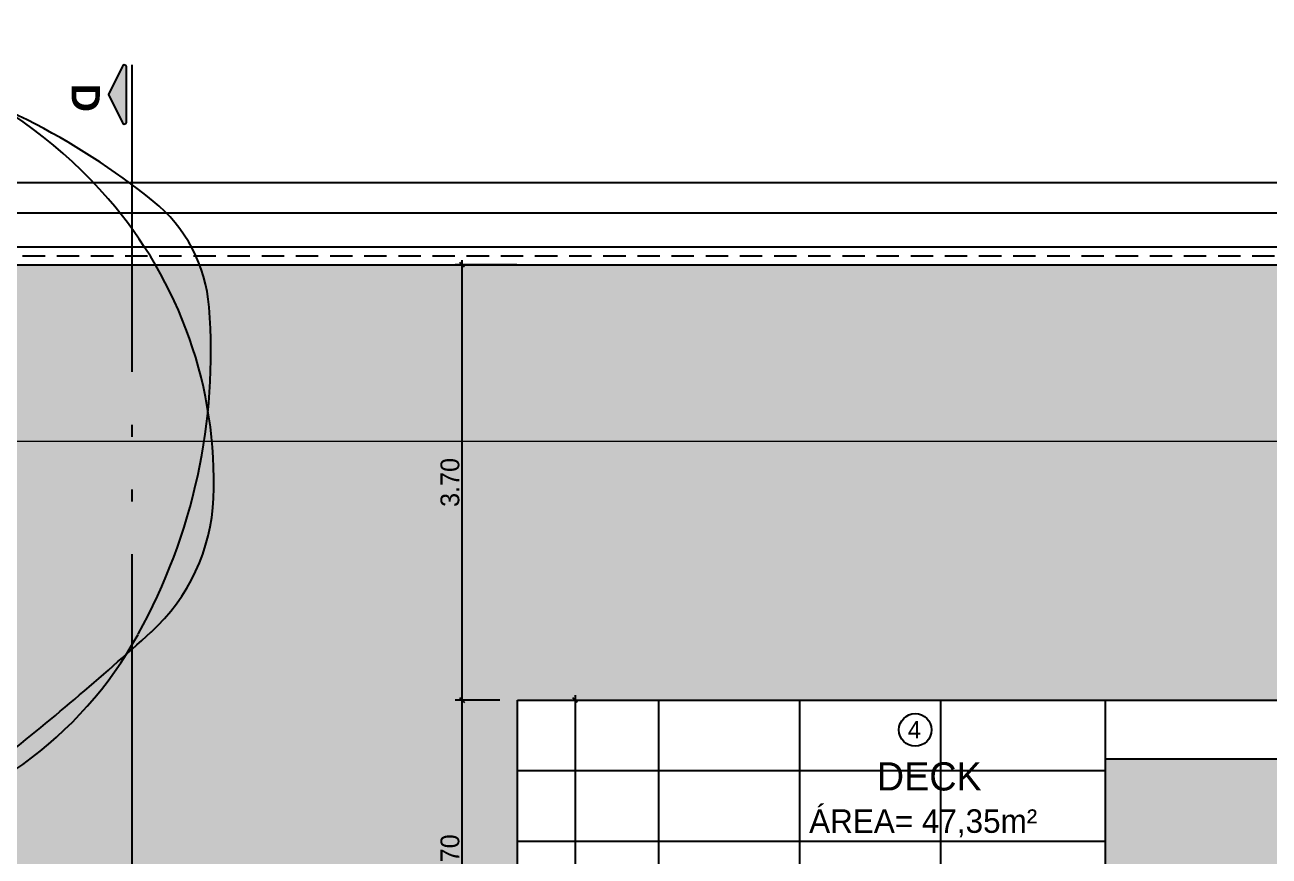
# Model space of a CAD drawing. Header units: feet. Extents: x 1734 to 1931, y 883 to 1088.
# Drawn here: x 1744.25 to 1754.83, y 930.6 to 937.67 of the extents above; entities that cross this region are included whole.
import ezdxf

# ---------------------------------------------------------------- set-up
doc = ezdxf.new("R2010")
doc.units = ezdxf.units.FT
doc.header["$LTSCALE"] = 0.3
doc.header["$MEASUREMENT"] = 0
doc.header["$PDMODE"] = 32
doc.header["$PDSIZE"] = 0.1
for name, pattern in [('ACAD_ISO05W100', [33, 24, -3, 0, -3, 0, -3]), ('DASHED2', [0.375, 0.25, -0.125]), ('HIDDEN', [9.525, 6.35, -3.175])]:
    doc.linetypes.add(name, pattern=pattern)
doc.layers.get('0').update_dxf_attribs({"linetype": 'CONTINUOUS'})
doc.layers.get('Defpoints').update_dxf_attribs({"linetype": 'CONTINUOUS'})
for name, color, linetype in [('03', 96, 'CONTINUOUS'), ('1', 1, 'CONTINUOUS'), ('3', 3, 'CONTINUOUS'), ('4', 4, 'CONTINUOUS'), ('4.', 4, 'CONTINUOUS'), ('Cotas', 1, 'CONTINUOUS'), ('demolição', 140, 'DASHED2'), ('projecao', 8, 'HIDDEN'), ('Texto', 44, 'CONTINUOUS')]:
    doc.layers.add(name, color=color, linetype=linetype)
doc.styles.add('style1', font='GOTHIC.TTF')
doc.styles.add('TP', font='arial.ttf', dxfattribs={"height": 0.1})
doc.dimstyles.new('ESC-100', dxfattribs={"dimtxt": 0.16, "dimasz": 0.04, "dimexe": 0.06, "dimexo": 0.15, "dimgap": 0.02, "dimtad": 1, "dimzin": 4, "dimdsep": 46, "dimtxsty": 'style1', "dimblk": 'OBLIQUE', "dimcen": 0.01, "dimdle": 0.04, "dimclrd": 14, "dimclre": 14, "dimclrt": 2, "dimazin": 0, "dimtfac": 1, "dimtix": 1, "dimtmove": 2, "dimatfit": 0, "dimldrblk": 'OPEN90', "dimfxl": 1, "dimtolj": 1, "dimtzin": 4, "dimlwd": -1, "dimlwe": -1, "dimarcsym": 0})

# ---------------------------------------------------------------- blocks, each defined once
blk = doc.blocks.new('Arvore_M')
at = {"color": 89, "true_color": 0x2e4b26}
for centre, radius, start, end in [((41.7, 153.95), 157.54, 85.3103, 127.4297), ((25.03, 173.01), 136.48, 1.1676, 100.4555), ((45.65, 202.07), 109.27, 351.1087, 85.3103), ((29.61, 148.19), 161.72, 100.4555, 151.0425), ((683.39, -654.38), 1189.59, 128.30978, 132.29593), ((-64.76, 167.95), 77.86, 132.2959, 177.6877), ((95.57, 111.69), 237.1, 151.0425, 184.4792), ((582.37, 131.78), 432.08, 172.9001, 184.8756), ((0.15, 139.68), 165.32, 338.1526, 12.6145), ((32.29, 164.03), 174.99, 177.6877, 221.0767), ((13.71, 144.49), 19.1, 61.2791, 142.6793), ((8.93, 148.2), 19.11, 321.6826, 43.0427), ((11.3, 146.32), 16.08, 142.6793, 321.6826), ((-79.38, 97.99), 61.62, 184.4792, 231.1587), ((47.53, 86.15), 104.71, 269.0752, 4.8756), ((25.06, 129.7), 138.5, 255.6085, 338.1526), ((61.96, 273.52), 286.97, 231.1587, 255.6085), ((49.02, 178.61), 197.18, 221.0767, 269.0752)]:
    blk.add_arc(centre, radius, start, end, dxfattribs=at)
blk = doc.blocks.new('_Oblique')
at = {"color": 0, "linetype": 'ByBlock', "lineweight": -2}
blk.add_line((-0.5, -0.5), (0.5, 0.5), dxfattribs=at)
blk = doc.blocks.new('*D23')
at = {"layer": 'Cotas', "color": 14, "transparency": 16777216}
for p, q in [((1737.942, 932.281), (1737.942, 936.132)), ((1791.935, 932.445), (1791.935, 936.132)), ((1737.902, 936.072), (1791.975, 936.072))]:
    blk.add_line(p, q, dxfattribs=at)
at = {"layer": 'Defpoints', "color": 0, "transparency": 16777216}
for p in [(1791.935, 936.072), (1791.935, 932.295), (1737.942, 932.131)]:
    blk.add_point(p, dxfattribs=at)
at = {"layer": 'Cotas', "color": 14, "transparency": 16777216, "xscale": 0.04, "yscale": 0.04, "zscale": 0.04, "rotation": 180}
blk.add_blockref('_Oblique', (1737.942, 936.072), dxfattribs=at)
at = {"layer": 'Cotas', "color": 14, "transparency": 16777216, "xscale": 0.04, "yscale": 0.04, "zscale": 0.04}
blk.add_blockref('_Oblique', (1791.935, 936.072), dxfattribs=at)
at = {"layer": 'Cotas', "color": 2, "transparency": 16777216, "insert": (1764.939, 936.176), "char_height": 0.16, "attachment_point": 5, "style": 'style1'}
blk.add_mtext('\\A1;53.99', dxfattribs=at)
blk = doc.blocks.new('_Open90')
at = {"color": 0, "linetype": 'ByBlock', "lineweight": -2}
for p, q in [((0, 0), (-1, 0)), ((-0.5, 0.5), (0, 0)), ((0, 0), (-0.5, -0.5))]:
    blk.add_line(p, q, dxfattribs=at)
blk = doc.blocks.new('*D26')
at = {"layer": 'Cotas', "color": 14, "transparency": 16777216}
for p, q in [((1736.367, 935.856), (1736.367, 936.391)), ((1793.517, 935.856), (1793.517, 936.391)), ((1736.327, 936.331), (1793.557, 936.331))]:
    blk.add_line(p, q, dxfattribs=at)
at = {"layer": 'Defpoints', "color": 0, "transparency": 16777216}
for p in [(1793.517, 936.331), (1736.367, 935.706), (1793.517, 935.706)]:
    blk.add_point(p, dxfattribs=at)
at = {"layer": 'Cotas', "color": 14, "transparency": 16777216, "xscale": 0.04, "yscale": 0.04, "zscale": 0.04, "rotation": 180}
blk.add_blockref('_Oblique', (1736.367, 936.331), dxfattribs=at)
at = {"layer": 'Cotas', "color": 14, "transparency": 16777216, "xscale": 0.04, "yscale": 0.04, "zscale": 0.04}
blk.add_blockref('_Oblique', (1793.517, 936.331), dxfattribs=at)
at = {"layer": 'Cotas', "color": 2, "transparency": 16777216, "insert": (1764.942, 936.433), "char_height": 0.16, "attachment_point": 5, "style": 'style1'}
blk.add_mtext('\\A1;57.15', dxfattribs=at)
blk = doc.blocks.new('*D169')
at = {"layer": 'Cotas', "color": 14, "transparency": 16777216}
for p, q in [((1748.292, 931.931), (1747.911, 931.931)), ((1747.971, 929.191), (1747.971, 931.971)), ((1748.292, 929.231), (1747.911, 929.231))]:
    blk.add_line(p, q, dxfattribs=at)
at = {"layer": 'Defpoints', "color": 0, "transparency": 16777216}
for p in [(1747.971, 931.931), (1748.442, 931.931), (1748.442, 929.231)]:
    blk.add_point(p, dxfattribs=at)
at = {"layer": 'Cotas', "color": 14, "transparency": 16777216, "xscale": 0.04, "yscale": 0.04, "zscale": 0.04}
for p, rotation in [((1747.971, 931.931), 90), ((1747.971, 929.231), 270)]:
    blk.add_blockref('_Oblique', p, dxfattribs=dict(at, rotation=rotation))
at = {"layer": 'Cotas', "color": 2, "transparency": 16777216, "insert": (1747.867, 930.581), "char_height": 0.16, "attachment_point": 5, "rotation": 90, "style": 'style1'}
blk.add_mtext('\\A1;2.70', dxfattribs=at)
blk = doc.blocks.new('*D170')
at = {"layer": 'Cotas', "color": 14, "transparency": 16777216}
for p, q in [((1748.434, 935.631), (1747.911, 935.631)), ((1747.971, 931.891), (1747.971, 935.671)), ((1748.292, 931.931), (1747.911, 931.931))]:
    blk.add_line(p, q, dxfattribs=at)
at = {"layer": 'Defpoints', "color": 0, "transparency": 16777216}
for p in [(1747.971, 935.631), (1748.584, 935.631), (1748.442, 931.931)]:
    blk.add_point(p, dxfattribs=at)
at = {"layer": 'Cotas', "color": 14, "transparency": 16777216, "xscale": 0.04, "yscale": 0.04, "zscale": 0.04}
for p, rotation in [((1747.971, 935.631), 90), ((1747.971, 931.931), 270)]:
    blk.add_blockref('_Oblique', p, dxfattribs=dict(at, rotation=rotation))
at = {"layer": 'Cotas', "color": 2, "transparency": 16777216, "insert": (1747.867, 933.781), "char_height": 0.16, "attachment_point": 5, "rotation": 90, "style": 'style1'}
blk.add_mtext('\\A1;3.70', dxfattribs=at)
blk = doc.blocks.new('*D171')
at = {"layer": 'Cotas', "color": 14, "linetype": 'Continuous', "transparency": 16777216}
for p, q in [((1748.592, 931.931), (1748.991, 931.931)), ((1748.931, 931.971), (1748.931, 922.891)), ((1748.592, 922.931), (1748.991, 922.931))]:
    blk.add_line(p, q, dxfattribs=at)
at = {"layer": 'Defpoints', "color": 0, "linetype": 'Continuous', "transparency": 16777216}
for p in [(1748.442, 931.931), (1748.442, 922.931), (1748.931, 922.931)]:
    blk.add_point(p, dxfattribs=at)
at = {"layer": 'Cotas', "color": 14, "linetype": 'Continuous', "transparency": 16777216, "xscale": 0.04, "yscale": 0.04, "zscale": 0.04}
for p, rotation in [((1748.931, 931.931), 90), ((1748.931, 922.931), 270)]:
    blk.add_blockref('_Oblique', p, dxfattribs=dict(at, rotation=rotation))
at = {"layer": 'Cotas', "color": 2, "linetype": 'Continuous', "transparency": 16777216, "insert": (1748.827, 927.431), "char_height": 0.16, "attachment_point": 5, "rotation": 90, "style": 'style1'}
blk.add_mtext('\\A1;9.00', dxfattribs=at)

msp = doc.modelspace()

# ---------------------------------------------------------------- hatches: boundary and pattern name
at = {"linetype": 'Continuous', "true_color": 0xbdcb95}
h = msp.add_hatch(color=253, dxfattribs=at)
h.paths.add_polyline_path([(1791.942, 932.131, 0.414214), (1789.942, 934.131), (1739.942, 934.131, 0.414214), (1737.942, 932.131), (1737.942, 913.131, 0.414214), (1739.942, 911.131), (1751.906, 911.131, -0.131652), (1753.656, 910.662), (1755.442, 909.631), (1765.294, 903.943), (1769.192, 901.693, -0.267949), (1770.942, 898.662), (1770.942, 887.631, 0.414214), (1772.942, 885.631), (1789.942, 885.631, 0.414214), (1791.942, 887.631)])
h.paths.add_polyline_path([(1768.892, 912.631), (1768.892, 909.781), (1765.742, 909.781), (1765.709, 911.58, -0.083534), (1764.519, 904.506), (1755.442, 909.747), (1755.442, 912.531), (1765.688, 912.531, -0.011002), (1765.709, 911.58), (1765.742, 912.631), (1755.442, 912.631), (1755.442, 916.431), (1748.442, 916.431), (1748.442, 912.631), (1741.442, 912.631), (1741.442, 916.931), (1740.542, 916.931), (1740.542, 923.931), (1741.442, 923.931), (1741.442, 929.231), (1748.442, 929.231), (1748.442, 931.931), (1755.942, 931.931), (1755.942, 929.231), (1774.542, 929.231), (1774.542, 931.381), (1777.992, 931.381), (1777.992, 929.231), (1779.992, 929.231), (1779.992, 912.631)], flags=16)
h.paths.add_polyline_path([(1768.529, 930.841, 0.812596), (1762.744, 929.831), (1762.744, 929.331), (1762.593, 929.331), (1762.593, 929.831, -0.810376), (1768.66, 930.916)], flags=16)
h.paths.add_polyline_path([(1762.497, 929.38), (1762.497, 929.769), (1762.152, 929.769), (1762.152, 929.38)], flags=24)
h.paths.add_polyline_path([(1762.497, 929.08), (1762.497, 929.469), (1762.152, 929.469), (1762.152, 929.08)], flags=8)
h.paths.add_polyline_path([(1768.897, 929.79), (1768.897, 930.302), (1768.552, 930.302), (1768.552, 929.79)], flags=24)
at = {"true_color": 0x004d66}
msp.add_hatch(color=138, dxfattribs=at).paths.add_polyline_path([(1753.442, 931.431), (1753.442, 918.931), (1755.442, 918.931), (1755.442, 929.231), (1755.442, 931.431)])
at = {"layer": '1'}
h = msp.add_hatch(color=4, dxfattribs=at)
h.dxf.hatch_style = 2
h.paths.add_polyline_path([(1745.081, 936.838, 0.791418), (1745.116, 936.847), (1745.116, 937.311, 0.791418), (1745.081, 937.32), (1744.961, 937.079)])
at = {"layer": 'demolição', "linetype": 'Continuous'}
h = msp.add_hatch(color=255, dxfattribs=at)
h.dxf.hatch_style = 1
h.paths.add_polyline_path([(1793.442, 932.131, 0.414214), (1789.942, 935.631), (1739.942, 935.631, 0.414214), (1736.442, 932.131), (1736.442, 913.131, 0.414214), (1739.942, 909.631), (1751.906, 909.631, -0.131652), (1752.906, 909.363), (1755.442, 907.899), (1763.809, 903.068), (1768.442, 900.394, -0.267949), (1769.442, 898.662), (1769.442, 887.631, 0.414214), (1772.942, 884.131), (1789.942, 884.131, 0.414214), (1793.442, 887.631)])
h.paths.add_polyline_path([(1755.442, 909.631), (1753.656, 910.662, 0.131652), (1751.906, 911.131), (1739.942, 911.131, -0.414214), (1737.942, 913.131), (1737.942, 932.131, -0.414214), (1739.942, 934.131), (1789.942, 934.131, -0.414214), (1791.942, 932.131), (1791.942, 887.631, -0.414214), (1789.942, 885.631), (1772.942, 885.631, -0.414214), (1770.942, 887.631), (1770.942, 898.662, 0.267949), (1769.192, 901.693), (1765.294, 903.943)], flags=16)

# ---------------------------------------------------------------- linework, layer by layer
at = {"layer": '1', "linetype": 'Continuous', "lineweight": 13}
msp.add_line((1739.942, 934.131), (1789.942, 934.131), dxfattribs=at)
at = {"layer": '1', "linetype": 'Continuous'}
for p, q in [((1748.442, 929.231), (1748.442, 931.931)), ((1748.442, 931.931), (1755.942, 931.931)), ((1753.442, 918.931), (1753.442, 931.431)), ((1753.442, 931.431), (1755.442, 931.431))]:
    msp.add_line(p, q, dxfattribs=at)
at = {"layer": '1', "color": 8, "linetype": 'Continuous'}
for p, q in [((1749.642, 922.931), (1749.642, 931.931)), ((1750.842, 926.458), (1750.842, 931.931)), ((1752.042, 926.868), (1752.042, 931.931)), ((1753.442, 931.431), (1753.442, 931.931)), ((1748.442, 931.331), (1753.442, 931.331)), ((1748.442, 930.731), (1753.442, 930.731))]:
    msp.add_line(p, q, dxfattribs=at)
at = {"layer": '3'}
msp.add_line((1736.442, 935.631), (1780.442, 935.631), dxfattribs=at)
msp.add_line((1736.442, 935.631), (1780.442, 935.631), dxfattribs=at)
msp.add_lwpolyline([(1780.442, 935.781), (1736.292, 935.781), (1736.292, 895.481), (1755.942, 895.481)], dxfattribs=at)
at = {"layer": '4', "linetype": 'Continuous'}
msp.add_lwpolyline([(1745.116, 936.847), (1745.116, 937.311, 0.791418), (1745.081, 937.32), (1744.961, 937.079), (1745.081, 936.838, 0.791418)], format="xyb", close=True, dxfattribs=at)
at = {"layer": '4.', "color": 5, "linetype": 'ACAD_ISO05W100', "ltscale": 0.5}
msp.add_line((1745.164, 893.52), (1745.164, 937.332), dxfattribs=at)
at = {"layer": 'projecao', "ltscale": 0.1}
msp.add_lwpolyline([(1755.942, 895.556), (1768.367, 895.556), (1768.367, 884.056), (1793.517, 884.056), (1793.517, 935.706), (1736.367, 935.706), (1736.367, 895.556), (1755.942, 895.556)], dxfattribs=at)
at = {"layer": 'Texto', "color": 2}
msp.add_circle((1751.824, 931.677), 0.139, dxfattribs=at)

# ---------------------------------------------------------------- block references
at = {"layer": '03', "color": 3, "xscale": 0.02087282921594635, "yscale": 0.02087282921594635, "zscale": 0.02087282921594635, "rotation": 180}
msp.add_blockref('Arvore_M', (1742.879, 937.217), dxfattribs=at)

# ---------------------------------------------------------------- texts
at = {"layer": 'Texto', "linetype": 'Continuous', "ltscale": 0.4, "insert": (1744.889, 937.051), "char_height": 0.24, "width": 1.77451, "attachment_point": 2, "rotation": 270, "style": 'TP'}
msp.add_mtext('{\\fArial|b1|i0|c0|p34;D}', dxfattribs=at)
at = {"layer": 'Texto', "linetype": 'Continuous', "ltscale": 0.4, "insert": (1751.817, 931.604), "char_height": 0.15, "width": 1.84656, "attachment_point": 8, "style": 'TP'}
msp.add_mtext('{\\fCentury Gothic|b0|i0|c0|p34;4}', dxfattribs=at)
at = {"layer": 'Texto', "insert": (1750.205, 931.402), "char_height": 0.1, "width": 3.44546, "attachment_point": 1, "style": 'style1'}
msp.add_mtext('\\pi1.29217;{\\H2.4x;DECK \\P\\pi0.71662;\\H0.83333x;ÁREA= 47,35m²}', dxfattribs=at)

# ---------------------------------------------------------------- dimensions: what is measured, and where the dimension line sits
at = {"layer": 'Cotas'}
for base, p1, p2, picture, middle in [((1793.517, 936.331), (1736.367, 935.706), (1793.517, 935.706), '*D26', (1764.942, 936.433)), ((1791.935, 936.072), (1737.942, 932.131), (1791.935, 932.295), '*D23', (1764.939, 936.176))]:
    dim = msp.add_linear_dim(base=base, p1=p1, p2=p2, dimstyle='ESC-100', override={"dimtxt": 0.16}, dxfattribs=at)
    dim.commit()
    dim.dimension.update_dxf_attribs({"geometry": picture, "text_midpoint": middle})
for base, p1, p2, picture, middle in [((1747.971, 935.631), (1748.442, 931.931), (1748.584, 935.631), '*D170', (1747.867, 933.781)), ((1747.971, 931.931), (1748.442, 929.231), (1748.442, 931.931), '*D169', (1747.867, 930.581))]:
    dim = msp.add_linear_dim(base=base, p1=p1, p2=p2, angle=90, dimstyle='ESC-100', override={"dimtxt": 0.16}, dxfattribs=at)
    dim.commit()
    dim.dimension.update_dxf_attribs({"geometry": picture, "text_midpoint": middle})
at = {"layer": 'Cotas', "linetype": 'Continuous'}
dim = msp.add_linear_dim(base=(1748.931, 922.931), p1=(1748.442, 931.931), p2=(1748.442, 922.931), angle=90, dimstyle='ESC-100', dxfattribs=at)
dim.commit()
dim.dimension.update_dxf_attribs({"geometry": '*D171', "text_midpoint": (1748.827, 927.431)})

doc.saveas('drawing.dxf')
